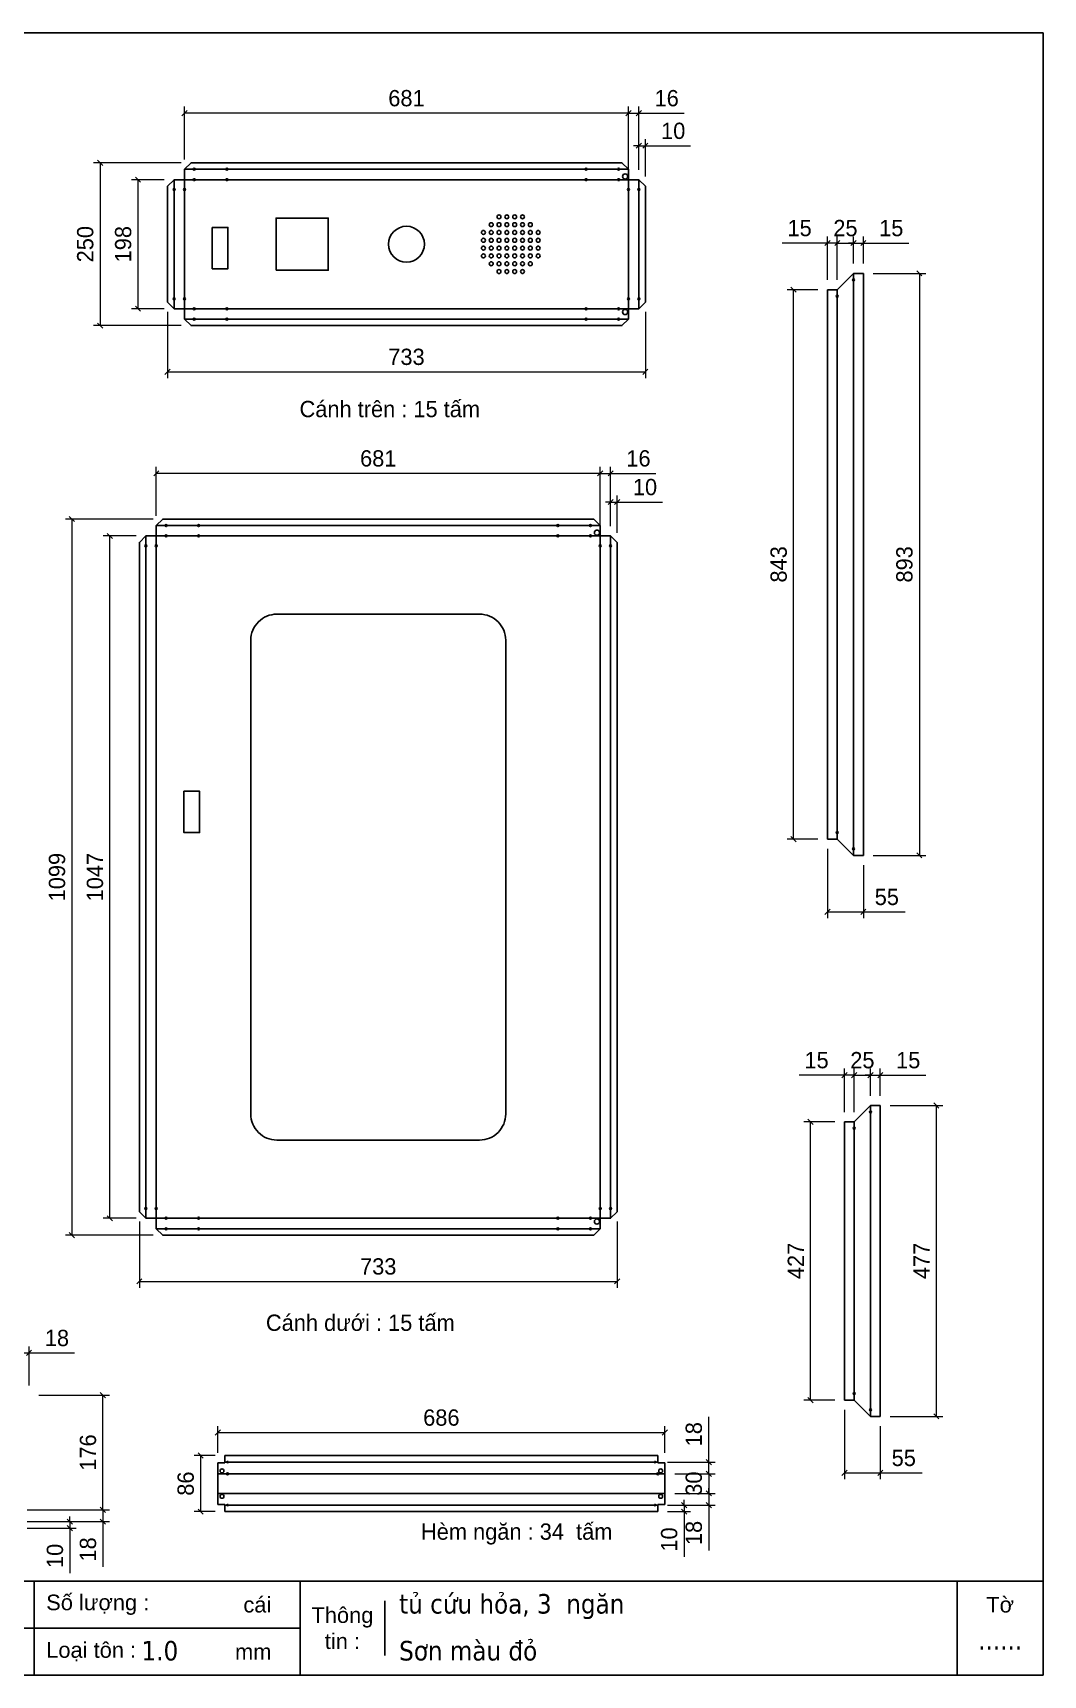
# Model space of a CAD drawing. Header units: millimetres. Extents: x 0 to 3564, y 0 to 2520.
# Drawn here: x 2014 to 3564, y 0 to 2520 of the extents above; entities that cross this region are included whole.
import ezdxf
from ezdxf.enums import TextEntityAlignment as Align

# ---------------------------------------------------------------- set-up
doc = ezdxf.new("R2010")
doc.units = ezdxf.units.MM
doc.layers.add('CNC', color=7, linetype='Continuous')
doc.layers.add('DIM', color=253, linetype='Continuous')
doc.styles.add('Arial', font='arial.ttf')
doc.styles.add('Tahoma (Input Text)', font='tahoma.ttf')
doc.dimstyles.new('Dim-25', dxfattribs={"dimtxt": 25, "dimasz": 8, "dimexe": 10, "dimexo": 15, "dimgap": 10, "dimtad": 1, "dimdec": 0, "dimtxsty": 'Standard', "dimblk": 'OBLIQUE', "dimcen": 10, "dimclrd": 5, "dimclre": 5, "dimclrt": 3, "dimazin": 3, "dimtfac": 1, "dimtdec": 0, "dimtmove": 0, "dimatfit": 3, "dimldrblk": 'OBLIQUE', "dimlwd": 9, "dimlwe": 9})

# ---------------------------------------------------------------- blocks, each defined once
blk = doc.blocks.new('khungtenAsean2')
at = {"color": 7}
for p, q in [((2970, -1980), (0, -1980)), ((1680, -1980), (1680, -2100)), ((2020, -1980), (2020, -2100)), ((2860, -1980), (2860, -2100)), ((2128.3, -2005), (2128.3, -2075)), ((2020, -2040), (0, -2040))]:
    blk.add_line(p, q, dxfattribs=at)
blk.add_lwpolyline([(0, 0), (2970, 0), (2970, -2100), (0, -2100)], close=True, dxfattribs=at)
at = {"color": 2, "char_height": 20, "style": 'Arial'}
for s, insert, width, attachment_point in [('  Số lượng :', (1680, -2010), 917.634, 4), ('cái', (1947.6, -2010), 917.634, 4), ('Thông\\Ptin :', (2074.2, -2040), 108.311, 5), ('Tờ', (2915, -2010), 110, 5), ('  Loại tôn :', (1680, -2070), 917.634, 4), ('mm', (1936.9, -2070), 917.634, 4)]:
    blk.add_mtext(s, dxfattribs=dict(at, insert=insert, width=width, attachment_point=attachment_point))
at = {"color": 1, "style": 'Tahoma (Input Text)', "flags": 8}
for tag, p in [('#03', (506.6, -2019.3)), ('#01', (137.1, -2021.3)), ('#05', (1106.6, -2021.3)), ('#07', (1834.7, -2021.3)), ('#09', (2146.7, -2021.3)), ('#02', (98.5, -2081.3)), ('#04', (486.1, -2081.3)), ('#06', (1065.3, -2081.3)), ('#08', (1817.4, -2081.3)), ('#10', (2146.7, -2081.3))]:
    blk.add_attdef(tag, p, '', height=25, dxfattribs=at)
blk.add_attdef('#11', text='', height=25, dxfattribs=at).set_placement((2915, -2067.3), align=Align.CENTER)
blk = doc.blocks.new('*D21')
at = {"color": 0, "linetype": 'ByBlock', "lineweight": -2}
for p, q in [((2181.5, 608.2), (2173.5, 600.2)), ((2906.5, 600.2), (2914.5, 608.2))]:
    blk.add_line(p, q, dxfattribs=at)
at = {"layer": 'Defpoints', "color": 0, "transparency": 16777216}
for p in [(2177.5, 711), (2910.5, 711), (2910.5, 604.2)]:
    blk.add_point(p, dxfattribs=at)
at = {"layer": 'DIM', "color": 5, "lineweight": 9, "transparency": 16777216}
for p, q in [((2177.5, 696), (2177.5, 594.2)), ((2910.5, 696), (2910.5, 594.2)), ((2177.5, 604.2), (2910.5, 604.2))]:
    blk.add_line(p, q, dxfattribs=at)
at = {"layer": 'DIM', "color": 3, "transparency": 16777216, "insert": (2544, 627), "char_height": 25, "attachment_point": 5}
blk.add_mtext('733', dxfattribs=at)
blk = doc.blocks.new('_Oblique')
at = {"color": 0, "linetype": 'ByBlock', "lineweight": -2}
blk.add_line((-0.5, -0.5), (0.5, 0.5), dxfattribs=at)
blk = doc.blocks.new('f3daunguoc')
at = {"layer": 'CNC', "color": 2, "lineweight": -3}
blk.add_circle((0, 0), 1.5, dxfattribs=at)
blk = doc.blocks.new('*D22')
at = {"color": 0, "linetype": 'ByBlock', "lineweight": -2}
for p, q in [((2896.5, 1796.1), (2904.5, 1804.1)), ((2914.5, 1804.1), (2906.5, 1796.1))]:
    blk.add_line(p, q, dxfattribs=at)
at = {"layer": 'Defpoints', "color": 0, "transparency": 16777216}
for p in [(2910.5, 1800.1), (2900.5, 1748), (2910.5, 1738)]:
    blk.add_point(p, dxfattribs=at)
at = {"layer": 'DIM', "color": 5, "lineweight": 9, "transparency": 16777216}
for p, q in [((2900.5, 1800.1), (2892.5, 1800.1)), ((2900.5, 1763), (2900.5, 1810.1)), ((2900.5, 1800.1), (2910.5, 1800.1)), ((2910.5, 1753), (2910.5, 1810.1)), ((2910.5, 1800.1), (2979.9, 1800.1))]:
    blk.add_line(p, q, dxfattribs=at)
at = {"layer": 'DIM', "color": 3, "transparency": 16777216, "insert": (2953.2, 1822.9), "char_height": 25, "attachment_point": 5}
blk.add_mtext('10', dxfattribs=at)
blk = doc.blocks.new('*D23')
at = {"color": 0, "linetype": 'ByBlock', "lineweight": -2}
for p, q in [((2880.5, 1840.1), (2888.5, 1848.1)), ((2904.5, 1848.1), (2896.5, 1840.1))]:
    blk.add_line(p, q, dxfattribs=at)
at = {"layer": 'Defpoints', "color": 0, "transparency": 16777216}
for p in [(2900.5, 1844.1), (2884.5, 1748), (2900.5, 1748)]:
    blk.add_point(p, dxfattribs=at)
at = {"layer": 'DIM', "color": 5, "lineweight": 9, "transparency": 16777216}
for p, q in [((2884.5, 1844.1), (2876.5, 1844.1)), ((2884.5, 1763), (2884.5, 1854.1)), ((2884.5, 1844.1), (2900.5, 1844.1)), ((2900.5, 1763), (2900.5, 1854.1)), ((2900.5, 1844.1), (2969.9, 1844.1))]:
    blk.add_line(p, q, dxfattribs=at)
at = {"layer": 'DIM', "color": 3, "transparency": 16777216, "insert": (2943.2, 1866.9), "char_height": 25, "attachment_point": 5}
blk.add_mtext('16', dxfattribs=at)
blk = doc.blocks.new('*D24')
at = {"color": 0, "linetype": 'ByBlock', "lineweight": -2}
for p, q in [((2207.5, 1848.1), (2199.5, 1840.1)), ((2880.5, 1840.1), (2888.5, 1848.1))]:
    blk.add_line(p, q, dxfattribs=at)
at = {"layer": 'Defpoints', "color": 0, "transparency": 16777216}
for p in [(2203.5, 1844.1), (2203.5, 1764), (2884.5, 1764)]:
    blk.add_point(p, dxfattribs=at)
at = {"layer": 'DIM', "color": 5, "lineweight": 9, "transparency": 16777216}
for p, q in [((2203.5, 1779), (2203.5, 1854.1)), ((2884.5, 1844.1), (2203.5, 1844.1)), ((2884.5, 1779), (2884.5, 1854.1))]:
    blk.add_line(p, q, dxfattribs=at)
at = {"layer": 'DIM', "color": 3, "transparency": 16777216, "insert": (2544, 1866.9), "char_height": 25, "attachment_point": 5}
blk.add_mtext('681', dxfattribs=at)
blk = doc.blocks.new('*D25')
at = {"color": 0, "linetype": 'ByBlock', "lineweight": -2}
for p, q in [((2078.1, 1770), (2070.1, 1778)), ((2070.1, 679), (2078.1, 671))]:
    blk.add_line(p, q, dxfattribs=at)
at = {"layer": 'Defpoints', "color": 0, "transparency": 16777216}
for p in [(2213.5, 1774), (2074.1, 675), (2213.5, 675)]:
    blk.add_point(p, dxfattribs=at)
at = {"layer": 'DIM', "color": 5, "lineweight": 9, "transparency": 16777216}
for p, q in [((2198.5, 1774), (2064.1, 1774)), ((2074.1, 1774), (2074.1, 675)), ((2198.5, 675), (2064.1, 675))]:
    blk.add_line(p, q, dxfattribs=at)
at = {"layer": 'DIM', "color": 3, "transparency": 16777216, "insert": (2051.3, 1224.5), "char_height": 25, "attachment_point": 5, "rotation": 90}
blk.add_mtext('1099', dxfattribs=at)
blk = doc.blocks.new('*D26')
at = {"color": 0, "linetype": 'ByBlock', "lineweight": -2}
for p, q in [((2136.2, 1744), (2128.2, 1752)), ((2128.2, 705), (2136.2, 697))]:
    blk.add_line(p, q, dxfattribs=at)
at = {"layer": 'Defpoints', "color": 0, "transparency": 16777216}
for p in [(2132.2, 1748), (2187.5, 1748), (2187.5, 701)]:
    blk.add_point(p, dxfattribs=at)
at = {"layer": 'DIM', "color": 5, "lineweight": 9, "transparency": 16777216}
for p, q in [((2172.5, 1748), (2122.2, 1748)), ((2132.2, 701), (2132.2, 1748)), ((2172.5, 701), (2122.2, 701))]:
    blk.add_line(p, q, dxfattribs=at)
at = {"layer": 'DIM', "color": 3, "transparency": 16777216, "insert": (2109.5, 1224.5), "char_height": 25, "attachment_point": 5, "rotation": 90}
blk.add_mtext('1047', dxfattribs=at)
blk = doc.blocks.new('*D33')
at = {"color": 0, "linetype": 'ByBlock', "lineweight": -2}
for p, q in [((3009.2, 264.9), (3017.2, 256.9)), ((3017.2, 246.9), (3009.2, 254.9))]:
    blk.add_line(p, q, dxfattribs=at)
at = {"layer": 'Defpoints', "color": 0, "transparency": 16777216}
for p in [(2972.8, 260.9), (2972.8, 250.9), (3013.2, 250.9)]:
    blk.add_point(p, dxfattribs=at)
at = {"layer": 'DIM', "color": 5, "lineweight": 9, "transparency": 16777216}
for p, q in [((2987.8, 260.9), (3023.2, 260.9)), ((3013.2, 260.9), (3013.2, 268.9)), ((3013.2, 260.9), (3013.2, 250.9)), ((2987.8, 250.9), (3023.2, 250.9)), ((3013.2, 250.9), (3013.2, 181.6))]:
    blk.add_line(p, q, dxfattribs=at)
at = {"layer": 'DIM', "color": 3, "transparency": 16777216, "insert": (2990.4, 208.2), "char_height": 25, "attachment_point": 5, "rotation": 90}
blk.add_mtext('10', dxfattribs=at)
blk = doc.blocks.new('*D34')
at = {"color": 0, "linetype": 'ByBlock', "lineweight": -2}
for p, q in [((3047, 330.9), (3055, 322.9)), ((3055, 304.9), (3047, 312.9))]:
    blk.add_line(p, q, dxfattribs=at)
at = {"layer": 'Defpoints', "color": 0, "transparency": 16777216}
for p in [(2972.8, 326.9), (2983.8, 308.9), (3051, 308.9)]:
    blk.add_point(p, dxfattribs=at)
at = {"layer": 'DIM', "color": 5, "lineweight": 9, "transparency": 16777216}
for p, q in [((3051, 326.9), (3051, 396.4)), ((2987.8, 326.9), (3061, 326.9)), ((2998.8, 308.9), (3061, 308.9)), ((3051, 308.9), (3051, 326.9)), ((3051, 308.9), (3051, 300.9))]:
    blk.add_line(p, q, dxfattribs=at)
at = {"layer": 'DIM', "color": 3, "transparency": 16777216, "insert": (3028.2, 369.7), "char_height": 25, "attachment_point": 5, "rotation": 90}
blk.add_mtext('18', dxfattribs=at)
blk = doc.blocks.new('*D35')
at = {"color": 0, "linetype": 'ByBlock', "lineweight": -2}
for p, q in [((3055, 304.9), (3047, 312.9)), ((3047, 282.9), (3055, 274.9))]:
    blk.add_line(p, q, dxfattribs=at)
at = {"layer": 'Defpoints', "color": 0, "transparency": 16777216}
for p in [(2983.8, 308.9), (2983.8, 278.9), (3051, 278.9)]:
    blk.add_point(p, dxfattribs=at)
at = {"layer": 'DIM', "color": 5, "lineweight": 9, "transparency": 16777216}
for p, q in [((2998.8, 308.9), (3061, 308.9)), ((3051, 308.9), (3051, 278.9)), ((2998.8, 278.9), (3061, 278.9))]:
    blk.add_line(p, q, dxfattribs=at)
at = {"layer": 'DIM', "color": 3, "transparency": 16777216, "insert": (3028.2, 293.9), "char_height": 25, "attachment_point": 5, "rotation": 90}
blk.add_mtext('30', dxfattribs=at)
blk = doc.blocks.new('*D36')
at = {"color": 0, "linetype": 'ByBlock', "lineweight": -2}
for p, q in [((3047, 282.9), (3055, 274.9)), ((3055, 256.9), (3047, 264.9))]:
    blk.add_line(p, q, dxfattribs=at)
at = {"layer": 'Defpoints', "color": 0, "transparency": 16777216}
for p in [(2983.8, 278.9), (2972.8, 260.9), (3051, 260.9)]:
    blk.add_point(p, dxfattribs=at)
at = {"layer": 'DIM', "color": 5, "lineweight": 9, "transparency": 16777216}
for p, q in [((2998.8, 278.9), (3061, 278.9)), ((3051, 278.9), (3051, 286.9)), ((3051, 278.9), (3051, 260.9)), ((2987.8, 260.9), (3061, 260.9)), ((3051, 260.9), (3051, 191.4))]:
    blk.add_line(p, q, dxfattribs=at)
at = {"layer": 'DIM', "color": 3, "transparency": 16777216, "insert": (3028.2, 218.2), "char_height": 25, "attachment_point": 5, "rotation": 90}
blk.add_mtext('18', dxfattribs=at)
blk = doc.blocks.new('*D37')
at = {"color": 0, "linetype": 'ByBlock', "lineweight": -2}
for p, q in [((2301.8, 376.3), (2293.8, 368.3)), ((2979.8, 368.3), (2987.8, 376.3))]:
    blk.add_line(p, q, dxfattribs=at)
at = {"layer": 'Defpoints', "color": 0, "transparency": 16777216}
for p in [(2983.8, 372.3), (2297.8, 325.9), (2983.8, 325.9)]:
    blk.add_point(p, dxfattribs=at)
at = {"layer": 'DIM', "color": 5, "lineweight": 9, "transparency": 16777216}
for p, q in [((2297.8, 340.9), (2297.8, 382.3)), ((2983.8, 340.9), (2983.8, 382.3)), ((2297.8, 372.3), (2983.8, 372.3))]:
    blk.add_line(p, q, dxfattribs=at)
at = {"layer": 'DIM', "color": 3, "transparency": 16777216, "insert": (2640.8, 395.1), "char_height": 25, "attachment_point": 5}
blk.add_mtext('686', dxfattribs=at)
blk = doc.blocks.new('*D38')
at = {"color": 0, "linetype": 'ByBlock', "lineweight": -2}
for p, q in [((2275.5, 332.9), (2267.5, 340.9)), ((2267.5, 254.9), (2275.5, 246.9))]:
    blk.add_line(p, q, dxfattribs=at)
at = {"layer": 'Defpoints', "color": 0, "transparency": 16777216}
for p in [(2308.8, 336.9), (2271.5, 250.9), (2308.8, 250.9)]:
    blk.add_point(p, dxfattribs=at)
at = {"layer": 'DIM', "color": 5, "lineweight": 9, "transparency": 16777216}
for p, q in [((2293.8, 336.9), (2261.5, 336.9)), ((2271.5, 336.9), (2271.5, 250.9)), ((2293.8, 250.9), (2261.5, 250.9))]:
    blk.add_line(p, q, dxfattribs=at)
at = {"layer": 'DIM', "color": 3, "transparency": 16777216, "insert": (2248.7, 293.9), "char_height": 25, "attachment_point": 5, "rotation": 90}
blk.add_mtext('86', dxfattribs=at)
blk = doc.blocks.new('*D39')
at = {"color": 0, "linetype": 'ByBlock', "lineweight": -2}
for p, q in [((1986.3, 490.5), (1994.3, 498.5)), ((2012.3, 498.5), (2004.3, 490.5))]:
    blk.add_line(p, q, dxfattribs=at)
at = {"layer": 'Defpoints', "color": 0, "transparency": 16777216}
for p in [(2008.3, 494.5), (1990.3, 447.6), (2008.3, 429.6)]:
    blk.add_point(p, dxfattribs=at)
at = {"layer": 'DIM', "color": 5, "lineweight": 9, "transparency": 16777216}
for p, q in [((1990.3, 462.6), (1990.3, 504.5)), ((2008.3, 444.6), (2008.3, 504.5)), ((1990.3, 494.5), (1982.3, 494.5)), ((1990.3, 494.5), (2008.3, 494.5)), ((2008.3, 494.5), (2077.8, 494.5))]:
    blk.add_line(p, q, dxfattribs=at)
at = {"layer": 'DIM', "color": 3, "transparency": 16777216, "insert": (2051.1, 517.2), "char_height": 25, "attachment_point": 5}
blk.add_mtext('18', dxfattribs=at)
blk = doc.blocks.new('*D42')
at = {"color": 0, "linetype": 'ByBlock', "lineweight": -2}
for p, q in [((2066.8, 239.6), (2074.8, 231.6)), ((2074.8, 221.6), (2066.8, 229.6))]:
    blk.add_line(p, q, dxfattribs=at)
at = {"layer": 'Defpoints', "color": 0, "ltscale": 3, "transparency": 16777216}
for p in [(1990.3, 235.6), (2070.8, 235.6), (1990.3, 225.6)]:
    blk.add_point(p, dxfattribs=at)
at = {"layer": 'DIM', "color": 5, "lineweight": 9, "ltscale": 3, "transparency": 16777216}
for p, q in [((2005.3, 235.6), (2080.8, 235.6)), ((2070.8, 235.6), (2070.8, 243.6)), ((2070.8, 235.6), (2070.8, 225.6)), ((2005.3, 225.6), (2080.8, 225.6)), ((2070.8, 225.6), (2070.8, 156.3))]:
    blk.add_line(p, q, dxfattribs=at)
at = {"layer": 'DIM', "color": 3, "ltscale": 3, "transparency": 16777216, "insert": (2048.1, 183), "char_height": 25, "attachment_point": 5, "rotation": 90}
blk.add_mtext('10', dxfattribs=at)
blk = doc.blocks.new('*D43')
at = {"color": 0, "linetype": 'ByBlock', "lineweight": -2}
for p, q in [((2117.6, 257.6), (2125.6, 249.6)), ((2125.6, 231.6), (2117.6, 239.6))]:
    blk.add_line(p, q, dxfattribs=at)
at = {"layer": 'Defpoints', "color": 0, "ltscale": 3, "transparency": 16777216}
for p in [(1990.3, 253.6), (2121.6, 253.6), (1990.3, 235.6)]:
    blk.add_point(p, dxfattribs=at)
at = {"layer": 'DIM', "color": 5, "lineweight": 9, "ltscale": 3, "transparency": 16777216}
for p, q in [((2005.3, 253.6), (2131.6, 253.6)), ((2121.6, 253.6), (2121.6, 261.6)), ((2121.6, 253.6), (2121.6, 235.6)), ((2005.3, 235.6), (2131.6, 235.6)), ((2121.6, 235.6), (2121.6, 166.1))]:
    blk.add_line(p, q, dxfattribs=at)
at = {"layer": 'DIM', "color": 3, "ltscale": 3, "transparency": 16777216, "insert": (2098.8, 192.9), "char_height": 25, "attachment_point": 5, "rotation": 90}
blk.add_mtext('18', dxfattribs=at)
blk = doc.blocks.new('*D44')
at = {"color": 0, "linetype": 'ByBlock', "lineweight": -2}
for p, q in [((2125.6, 425.6), (2117.6, 433.6)), ((2117.6, 257.6), (2125.6, 249.6))]:
    blk.add_line(p, q, dxfattribs=at)
at = {"layer": 'Defpoints', "color": 0, "ltscale": 3, "transparency": 16777216}
for p in [(2008.3, 429.6), (2121.6, 429.6), (2008.3, 253.6)]:
    blk.add_point(p, dxfattribs=at)
at = {"layer": 'DIM', "color": 5, "lineweight": 9, "ltscale": 3, "transparency": 16777216}
for p, q in [((2023.3, 429.6), (2131.6, 429.6)), ((2121.6, 253.6), (2121.6, 429.6)), ((2023.3, 253.6), (2131.6, 253.6))]:
    blk.add_line(p, q, dxfattribs=at)
at = {"layer": 'DIM', "color": 3, "ltscale": 3, "transparency": 16777216, "insert": (2098.8, 341.6), "char_height": 25, "attachment_point": 5, "rotation": 90}
blk.add_mtext('176', dxfattribs=at)
blk = doc.blocks.new('*D47')
at = {"color": 0, "linetype": 'ByBlock', "lineweight": -2}
for p, q in [((2224.8, 2003.9), (2216.8, 1995.9)), ((2949.8, 1995.9), (2957.8, 2003.9))]:
    blk.add_line(p, q, dxfattribs=at)
at = {"layer": 'Defpoints', "color": 0, "transparency": 16777216}
for p in [(2220.8, 2106.7), (2953.8, 2106.7), (2953.8, 1999.9)]:
    blk.add_point(p, dxfattribs=at)
at = {"layer": 'DIM', "color": 5, "lineweight": 9, "transparency": 16777216}
for p, q in [((2220.8, 2091.7), (2220.8, 1989.9)), ((2953.8, 2091.7), (2953.8, 1989.9)), ((2220.8, 1999.9), (2953.8, 1999.9))]:
    blk.add_line(p, q, dxfattribs=at)
at = {"layer": 'DIM', "color": 3, "transparency": 16777216, "insert": (2587.3, 2022.7), "char_height": 25, "attachment_point": 5}
blk.add_mtext('733', dxfattribs=at)
blk = doc.blocks.new('*D48')
at = {"color": 0, "linetype": 'ByBlock', "lineweight": -2}
for p, q in [((2939.8, 2342.8), (2947.8, 2350.8)), ((2957.8, 2350.8), (2949.8, 2342.8))]:
    blk.add_line(p, q, dxfattribs=at)
at = {"layer": 'Defpoints', "color": 0, "transparency": 16777216}
for p in [(2953.8, 2346.8), (2943.8, 2294.7), (2953.8, 2284.7)]:
    blk.add_point(p, dxfattribs=at)
at = {"layer": 'DIM', "color": 5, "lineweight": 9, "transparency": 16777216}
for p, q in [((2943.8, 2346.8), (2935.8, 2346.8)), ((2943.8, 2309.7), (2943.8, 2356.8)), ((2943.8, 2346.8), (2953.8, 2346.8)), ((2953.8, 2299.7), (2953.8, 2356.8)), ((2953.8, 2346.8), (3023.2, 2346.8))]:
    blk.add_line(p, q, dxfattribs=at)
at = {"layer": 'DIM', "color": 3, "transparency": 16777216, "insert": (2996.5, 2369.5), "char_height": 25, "attachment_point": 5}
blk.add_mtext('10', dxfattribs=at)
blk = doc.blocks.new('*D49')
at = {"color": 0, "linetype": 'ByBlock', "lineweight": -2}
for p, q in [((2923.8, 2392.8), (2931.8, 2400.8)), ((2947.8, 2400.8), (2939.8, 2392.8))]:
    blk.add_line(p, q, dxfattribs=at)
at = {"layer": 'Defpoints', "color": 0, "transparency": 16777216}
for p in [(2943.8, 2396.8), (2927.8, 2294.7), (2943.8, 2294.7)]:
    blk.add_point(p, dxfattribs=at)
at = {"layer": 'DIM', "color": 5, "lineweight": 9, "transparency": 16777216}
for p, q in [((2927.8, 2396.8), (2919.8, 2396.8)), ((2927.8, 2309.7), (2927.8, 2406.8)), ((2927.8, 2396.8), (2943.8, 2396.8)), ((2943.8, 2309.7), (2943.8, 2406.8)), ((2943.8, 2396.8), (3013.2, 2396.8))]:
    blk.add_line(p, q, dxfattribs=at)
at = {"layer": 'DIM', "color": 3, "transparency": 16777216, "insert": (2986.5, 2419.6), "char_height": 25, "attachment_point": 5}
blk.add_mtext('16', dxfattribs=at)
blk = doc.blocks.new('*D50')
at = {"color": 0, "linetype": 'ByBlock', "lineweight": -2}
for p, q in [((2250.8, 2400.8), (2242.8, 2392.8)), ((2923.8, 2392.8), (2931.8, 2400.8))]:
    blk.add_line(p, q, dxfattribs=at)
at = {"layer": 'Defpoints', "color": 0, "transparency": 16777216}
for p in [(2246.8, 2396.8), (2246.8, 2310.7), (2927.8, 2310.7)]:
    blk.add_point(p, dxfattribs=at)
at = {"layer": 'DIM', "color": 5, "lineweight": 9, "transparency": 16777216}
for p, q in [((2246.8, 2325.7), (2246.8, 2406.8)), ((2927.8, 2396.8), (2246.8, 2396.8)), ((2927.8, 2325.7), (2927.8, 2406.8))]:
    blk.add_line(p, q, dxfattribs=at)
at = {"layer": 'DIM', "color": 3, "transparency": 16777216, "insert": (2587.3, 2419.6), "char_height": 25, "attachment_point": 5}
blk.add_mtext('681', dxfattribs=at)
blk = doc.blocks.new('*D51')
at = {"color": 0, "linetype": 'ByBlock', "lineweight": -2}
for p, q in [((2121.4, 2316.7), (2113.4, 2324.7)), ((2113.4, 2074.7), (2121.4, 2066.7))]:
    blk.add_line(p, q, dxfattribs=at)
at = {"layer": 'Defpoints', "color": 0, "transparency": 16777216}
for p in [(2256.8, 2320.7), (2117.4, 2070.7), (2256.8, 2070.7)]:
    blk.add_point(p, dxfattribs=at)
at = {"layer": 'DIM', "color": 5, "lineweight": 9, "transparency": 16777216}
for p, q in [((2241.8, 2320.7), (2107.4, 2320.7)), ((2117.4, 2320.7), (2117.4, 2070.7)), ((2241.8, 2070.7), (2107.4, 2070.7))]:
    blk.add_line(p, q, dxfattribs=at)
at = {"layer": 'DIM', "color": 3, "transparency": 16777216, "insert": (2094.6, 2195.7), "char_height": 25, "attachment_point": 5, "rotation": 90}
blk.add_mtext('250', dxfattribs=at)
blk = doc.blocks.new('*D52')
at = {"color": 0, "linetype": 'ByBlock', "lineweight": -2}
for p, q in [((2179.5, 2290.7), (2171.5, 2298.7)), ((2171.5, 2100.7), (2179.5, 2092.7))]:
    blk.add_line(p, q, dxfattribs=at)
at = {"layer": 'Defpoints', "color": 0, "transparency": 16777216}
for p in [(2175.5, 2294.7), (2230.8, 2294.7), (2230.8, 2096.7)]:
    blk.add_point(p, dxfattribs=at)
at = {"layer": 'DIM', "color": 5, "lineweight": 9, "transparency": 16777216}
for p, q in [((2215.8, 2294.7), (2165.5, 2294.7)), ((2175.5, 2096.7), (2175.5, 2294.7)), ((2215.8, 2096.7), (2165.5, 2096.7))]:
    blk.add_line(p, q, dxfattribs=at)
at = {"layer": 'DIM', "color": 3, "transparency": 16777216, "insert": (2152.8, 2195.7), "char_height": 25, "attachment_point": 5, "rotation": 90}
blk.add_mtext('198', dxfattribs=at)
blk = doc.blocks.new('*D53')
at = {"color": 0, "linetype": 'ByBlock', "lineweight": -2}
for p, q in [((3295.2, 916.7), (3303.2, 924.7)), ((3318.2, 924.7), (3310.2, 916.7))]:
    blk.add_line(p, q, dxfattribs=at)
at = {"layer": 'Defpoints', "color": 0, "transparency": 16777216}
for p in [(3314.2, 920.7), (3299.2, 874.1), (3314.2, 874.1)]:
    blk.add_point(p, dxfattribs=at)
at = {"layer": 'DIM', "color": 5, "lineweight": 9, "transparency": 16777216}
for p, q in [((3299.2, 920.7), (3291.2, 920.7)), ((3299.2, 889.1), (3299.2, 930.7)), ((3299.2, 920.7), (3314.2, 920.7)), ((3314.2, 889.1), (3314.2, 930.7)), ((3314.2, 920.7), (3383.8, 920.7))]:
    blk.add_line(p, q, dxfattribs=at)
at = {"layer": 'DIM', "color": 3, "transparency": 16777216, "insert": (3357, 943.5), "char_height": 25, "attachment_point": 5}
blk.add_mtext('15', dxfattribs=at)
blk = doc.blocks.new('*D54')
at = {"color": 0, "linetype": 'ByBlock', "lineweight": -2}
for p, q in [((3278.2, 924.7), (3270.2, 916.7)), ((3295.2, 916.7), (3303.2, 924.7))]:
    blk.add_line(p, q, dxfattribs=at)
at = {"layer": 'Defpoints', "color": 0, "transparency": 16777216}
for p in [(3299.2, 920.7), (3299.2, 874.1), (3274.2, 849.1)]:
    blk.add_point(p, dxfattribs=at)
at = {"layer": 'DIM', "color": 5, "lineweight": 9, "transparency": 16777216}
for p, q in [((3274.2, 864.1), (3274.2, 930.7)), ((3274.2, 920.7), (3299.2, 920.7)), ((3299.2, 889.1), (3299.2, 930.7))]:
    blk.add_line(p, q, dxfattribs=at)
at = {"layer": 'DIM', "color": 3, "transparency": 16777216, "insert": (3286.7, 943.5), "char_height": 25, "attachment_point": 5}
blk.add_mtext('25', dxfattribs=at)
blk = doc.blocks.new('*D55')
at = {"color": 0, "linetype": 'ByBlock', "lineweight": -2}
for p, q in [((3255.2, 916.7), (3263.2, 924.7)), ((3278.2, 924.7), (3270.2, 916.7))]:
    blk.add_line(p, q, dxfattribs=at)
at = {"layer": 'Defpoints', "color": 0, "transparency": 16777216}
for p in [(3259.2, 920.7), (3259.2, 849.1), (3274.2, 849.1)]:
    blk.add_point(p, dxfattribs=at)
at = {"layer": 'DIM', "color": 5, "lineweight": 9, "transparency": 16777216}
for p, q in [((3259.2, 920.7), (3189.5, 920.7)), ((3259.2, 864.1), (3259.2, 930.7)), ((3274.2, 920.7), (3259.2, 920.7)), ((3274.2, 864.1), (3274.2, 930.7)), ((3274.2, 920.7), (3282.2, 920.7))]:
    blk.add_line(p, q, dxfattribs=at)
at = {"layer": 'DIM', "color": 3, "transparency": 16777216, "insert": (3216.4, 943.5), "char_height": 25, "attachment_point": 5}
blk.add_mtext('15', dxfattribs=at)
blk = doc.blocks.new('*D56')
at = {"color": 0, "linetype": 'ByBlock', "lineweight": -2}
for p, q in [((3404.1, 870.1), (3396.1, 878.1)), ((3396.1, 401.1), (3404.1, 393.1))]:
    blk.add_line(p, q, dxfattribs=at)
at = {"layer": 'Defpoints', "color": 0, "transparency": 16777216}
for p in [(3314.2, 874.1), (3314.2, 397.1), (3400.1, 397.1)]:
    blk.add_point(p, dxfattribs=at)
at = {"layer": 'DIM', "color": 5, "lineweight": 9, "transparency": 16777216}
for p, q in [((3329.2, 874.1), (3410.1, 874.1)), ((3400.1, 874.1), (3400.1, 397.1)), ((3329.2, 397.1), (3410.1, 397.1))]:
    blk.add_line(p, q, dxfattribs=at)
at = {"layer": 'DIM', "color": 3, "transparency": 16777216, "insert": (3377.6, 635.6), "char_height": 25, "attachment_point": 5, "rotation": 90}
blk.add_mtext('477', dxfattribs=at)
blk = doc.blocks.new('*D57')
at = {"color": 0, "linetype": 'ByBlock', "lineweight": -2}
for p, q in [((3263.2, 314.5), (3255.2, 306.5)), ((3310.2, 306.5), (3318.2, 314.5))]:
    blk.add_line(p, q, dxfattribs=at)
at = {"layer": 'Defpoints', "color": 0, "transparency": 16777216}
for p in [(3259.2, 422.1), (3314.2, 397.1), (3314.2, 310.5)]:
    blk.add_point(p, dxfattribs=at)
at = {"layer": 'DIM', "color": 5, "lineweight": 9, "transparency": 16777216}
for p, q in [((3259.2, 407.1), (3259.2, 300.5)), ((3314.2, 382.1), (3314.2, 300.5)), ((3259.2, 310.5), (3314.2, 310.5)), ((3314.2, 310.5), (3378.2, 310.5))]:
    blk.add_line(p, q, dxfattribs=at)
at = {"layer": 'DIM', "color": 3, "transparency": 16777216, "insert": (3350.2, 333.2), "char_height": 25, "attachment_point": 5}
blk.add_mtext('55', dxfattribs=at)
blk = doc.blocks.new('*D58')
at = {"color": 0, "linetype": 'ByBlock', "lineweight": -2}
for p, q in [((3211.1, 845.1), (3203.1, 853.1)), ((3203.1, 426.1), (3211.1, 418.1))]:
    blk.add_line(p, q, dxfattribs=at)
at = {"layer": 'Defpoints', "color": 0, "transparency": 16777216}
for p in [(3207.1, 849.1), (3259.2, 849.1), (3259.2, 422.1)]:
    blk.add_point(p, dxfattribs=at)
at = {"layer": 'DIM', "color": 5, "lineweight": 9, "transparency": 16777216}
for p, q in [((3244.2, 849.1), (3197.1, 849.1)), ((3207.1, 422.1), (3207.1, 849.1)), ((3244.2, 422.1), (3197.1, 422.1))]:
    blk.add_line(p, q, dxfattribs=at)
at = {"layer": 'DIM', "color": 3, "transparency": 16777216, "insert": (3184.6, 635.6), "char_height": 25, "attachment_point": 5, "rotation": 90}
blk.add_mtext('427', dxfattribs=at)
blk = doc.blocks.new('*D59')
at = {"color": 0, "linetype": 'ByBlock', "lineweight": -2}
for p, q in [((3269.2, 2193.5), (3277.2, 2201.5)), ((3292.2, 2201.5), (3284.2, 2193.5))]:
    blk.add_line(p, q, dxfattribs=at)
at = {"layer": 'Defpoints', "color": 0, "transparency": 16777216}
for p in [(3288.2, 2197.5), (3273.2, 2150.9), (3288.2, 2150.9)]:
    blk.add_point(p, dxfattribs=at)
at = {"layer": 'DIM', "color": 5, "lineweight": 9, "transparency": 16777216}
for p, q in [((3273.2, 2197.5), (3265.2, 2197.5)), ((3273.2, 2165.9), (3273.2, 2207.5)), ((3273.2, 2197.5), (3288.2, 2197.5)), ((3288.2, 2165.9), (3288.2, 2207.5)), ((3288.2, 2197.5), (3357.8, 2197.5))]:
    blk.add_line(p, q, dxfattribs=at)
at = {"layer": 'DIM', "color": 3, "transparency": 16777216, "insert": (3331, 2220.3), "char_height": 25, "attachment_point": 5}
blk.add_mtext('15', dxfattribs=at)
blk = doc.blocks.new('*D60')
at = {"color": 0, "linetype": 'ByBlock', "lineweight": -2}
for p, q in [((3252.2, 2201.5), (3244.2, 2193.5)), ((3269.2, 2193.5), (3277.2, 2201.5))]:
    blk.add_line(p, q, dxfattribs=at)
at = {"layer": 'Defpoints', "color": 0, "transparency": 16777216}
for p in [(3273.2, 2197.5), (3273.2, 2150.9), (3248.2, 2125.9)]:
    blk.add_point(p, dxfattribs=at)
at = {"layer": 'DIM', "color": 5, "lineweight": 9, "transparency": 16777216}
for p, q in [((3248.2, 2140.9), (3248.2, 2207.5)), ((3248.2, 2197.5), (3273.2, 2197.5)), ((3273.2, 2165.9), (3273.2, 2207.5))]:
    blk.add_line(p, q, dxfattribs=at)
at = {"layer": 'DIM', "color": 3, "transparency": 16777216, "insert": (3260.7, 2220.3), "char_height": 25, "attachment_point": 5}
blk.add_mtext('25', dxfattribs=at)
blk = doc.blocks.new('*D61')
at = {"color": 0, "linetype": 'ByBlock', "lineweight": -2}
for p, q in [((3229.2, 2193.5), (3237.2, 2201.5)), ((3252.2, 2201.5), (3244.2, 2193.5))]:
    blk.add_line(p, q, dxfattribs=at)
at = {"layer": 'Defpoints', "color": 0, "transparency": 16777216}
for p in [(3233.2, 2197.5), (3233.2, 2125.9), (3248.2, 2125.9)]:
    blk.add_point(p, dxfattribs=at)
at = {"layer": 'DIM', "color": 5, "lineweight": 9, "transparency": 16777216}
for p, q in [((3233.2, 2197.5), (3163.5, 2197.5)), ((3233.2, 2140.9), (3233.2, 2207.5)), ((3248.2, 2197.5), (3233.2, 2197.5)), ((3248.2, 2140.9), (3248.2, 2207.5)), ((3248.2, 2197.5), (3256.2, 2197.5))]:
    blk.add_line(p, q, dxfattribs=at)
at = {"layer": 'DIM', "color": 3, "transparency": 16777216, "insert": (3190.4, 2220.3), "char_height": 25, "attachment_point": 5}
blk.add_mtext('15', dxfattribs=at)
blk = doc.blocks.new('*D62')
at = {"color": 0, "linetype": 'ByBlock', "lineweight": -2}
for p, q in [((3378.1, 2146.9), (3370.1, 2154.9)), ((3370.1, 1261.9), (3378.1, 1253.9))]:
    blk.add_line(p, q, dxfattribs=at)
at = {"layer": 'Defpoints', "color": 0, "transparency": 16777216}
for p in [(3288.2, 2150.9), (3288.2, 1257.9), (3374.1, 1257.9)]:
    blk.add_point(p, dxfattribs=at)
at = {"layer": 'DIM', "color": 5, "lineweight": 9, "transparency": 16777216}
for p, q in [((3303.2, 2150.9), (3384.1, 2150.9)), ((3374.1, 2150.9), (3374.1, 1257.9)), ((3303.2, 1257.9), (3384.1, 1257.9))]:
    blk.add_line(p, q, dxfattribs=at)
at = {"layer": 'DIM', "color": 3, "transparency": 16777216, "insert": (3351.3, 1704.4), "char_height": 25, "attachment_point": 5, "rotation": 90}
blk.add_mtext('893', dxfattribs=at)
blk = doc.blocks.new('*D63')
at = {"color": 0, "linetype": 'ByBlock', "lineweight": -2}
for p, q in [((3237.2, 1175.3), (3229.2, 1167.3)), ((3284.2, 1167.3), (3292.2, 1175.3))]:
    blk.add_line(p, q, dxfattribs=at)
at = {"layer": 'Defpoints', "color": 0, "transparency": 16777216}
for p in [(3233.2, 1282.9), (3288.2, 1257.9), (3288.2, 1171.3)]:
    blk.add_point(p, dxfattribs=at)
at = {"layer": 'DIM', "color": 5, "lineweight": 9, "transparency": 16777216}
for p, q in [((3233.2, 1267.9), (3233.2, 1161.3)), ((3288.2, 1242.9), (3288.2, 1161.3)), ((3233.2, 1171.3), (3288.2, 1171.3)), ((3288.2, 1171.3), (3352.2, 1171.3))]:
    blk.add_line(p, q, dxfattribs=at)
at = {"layer": 'DIM', "color": 3, "transparency": 16777216, "insert": (3324.2, 1194), "char_height": 25, "attachment_point": 5}
blk.add_mtext('55', dxfattribs=at)
blk = doc.blocks.new('*D64')
at = {"color": 0, "linetype": 'ByBlock', "lineweight": -2}
for p, q in [((3185.1, 2121.9), (3177.1, 2129.9)), ((3177.1, 1286.9), (3185.1, 1278.9))]:
    blk.add_line(p, q, dxfattribs=at)
at = {"layer": 'Defpoints', "color": 0, "transparency": 16777216}
for p in [(3181.1, 2125.9), (3233.2, 2125.9), (3233.2, 1282.9)]:
    blk.add_point(p, dxfattribs=at)
at = {"layer": 'DIM', "color": 5, "lineweight": 9, "transparency": 16777216}
for p, q in [((3218.2, 2125.9), (3171.1, 2125.9)), ((3181.1, 1282.9), (3181.1, 2125.9)), ((3218.2, 1282.9), (3171.1, 1282.9))]:
    blk.add_line(p, q, dxfattribs=at)
at = {"layer": 'DIM', "color": 3, "transparency": 16777216, "insert": (3158.4, 1704.4), "char_height": 25, "attachment_point": 5, "rotation": 90}
blk.add_mtext('843', dxfattribs=at)

msp = doc.modelspace()

# ---------------------------------------------------------------- linework, layer by layer
at = {"color": 7}
for p, q in [((3273.2, 2150.9), (3248.2, 2125.9)), ((3288.2, 2150.9), (3273.2, 2150.9)), ((3248.2, 2125.9), (3233.2, 2125.9)), ((3248.2, 1282.9), (3233.2, 1282.9)), ((3248.2, 1282.9), (3273.2, 1257.9)), ((3288.2, 1257.9), (3273.2, 1257.9)), ((3299.2, 874.1), (3274.2, 849.1)), ((3314.2, 874.1), (3299.2, 874.1)), ((3274.2, 849.1), (3259.2, 849.1)), ((3274.2, 422.1), (3259.2, 422.1)), ((3274.2, 422.1), (3299.2, 397.1)), ((3314.2, 397.1), (3299.2, 397.1)), ((2972.8, 336.9), (2308.8, 336.9)), ((2308.8, 336.9), (2308.8, 325.9)), ((2972.8, 336.9), (2972.8, 325.9)), ((2308.8, 325.9), (2297.8, 325.9)), ((2972.8, 326.9), (2308.8, 326.9)), ((2972.8, 325.9), (2983.8, 325.9)), ((2308.8, 261.9), (2297.8, 261.9)), ((2308.8, 250.9), (2308.8, 261.9)), ((2972.8, 260.9), (2308.8, 260.9)), ((2972.8, 250.9), (2972.8, 261.9)), ((2972.8, 261.9), (2983.8, 261.9)), ((2972.8, 250.9), (2308.8, 250.9))]:
    msp.add_line(p, q, dxfattribs=at)
for points in [[(2953.8, 2284.7), (2953.8, 2106.7), (2943.8, 2096.7), (2927.8, 2096.7), (2927.8, 2080.7), (2917.8, 2070.7), (2256.8, 2070.7), (2246.8, 2080.7), (2246.8, 2096.7), (2230.8, 2096.7), (2220.8, 2106.7), (2220.8, 2284.7), (2230.8, 2294.7), (2246.8, 2294.7), (2246.8, 2310.7), (2256.8, 2320.7), (2917.8, 2320.7), (2927.8, 2310.7), (2927.8, 2294.7), (2943.8, 2294.7), (2953.8, 2284.7), (2953.8, 2204.7)], [(2230.8, 2096.7), (2230.8, 2294.7)], [(2246.8, 2310.7), (2927.8, 2310.7)], [(2927.8, 2284.7), (2927.8, 2096.7), (2246.8, 2096.7), (2246.8, 2294.7), (2927.8, 2294.7), (2927.8, 2204.7)], [(2943.8, 2294.7), (2943.8, 2204.7)], [(2943.8, 2284.7), (2943.8, 2096.7)], [(3273.2, 1257.9), (3273.2, 2150.9)], [(3288.2, 1257.9), (3288.2, 2150.9)], [(3233.2, 1282.9), (3233.2, 2125.9)], [(3248.2, 1282.9), (3248.2, 2125.9)], [(2927.8, 2080.7), (2246.8, 2080.7)], [(2910.5, 1738), (2910.5, 711), (2900.5, 701), (2884.5, 701), (2884.5, 685), (2874.5, 675), (2213.5, 675), (2203.5, 685), (2203.5, 701), (2187.5, 701), (2177.5, 711), (2177.5, 1738), (2187.5, 1748), (2203.5, 1748), (2203.5, 1764), (2213.5, 1774), (2874.5, 1774), (2884.5, 1764), (2884.5, 1748), (2900.5, 1748), (2910.5, 1738), (2910.5, 1658)], [(2203.5, 1764), (2884.5, 1764)], [(2187.5, 701), (2187.5, 1748)], [(2884.5, 1738), (2884.5, 701), (2203.5, 701), (2203.5, 1748), (2884.5, 1748), (2884.5, 1658)], [(2900.5, 1748), (2900.5, 1658)], [(2900.5, 1738), (2900.5, 701)], [(3299.2, 397.1), (3299.2, 874.1)], [(3314.2, 397.1), (3314.2, 874.1)], [(3259.2, 422.1), (3259.2, 849.1)], [(3274.2, 422.1), (3274.2, 849.1)], [(2884.5, 685), (2203.5, 685)], [(2308.8, 336.9), (2972.8, 336.9)], [(2297.8, 261.9), (2297.8, 325.9)], [(2983.8, 325.9), (2983.8, 261.9)], [(2972.8, 250.9), (2308.8, 250.9)]]:
    msp.add_lwpolyline(points, dxfattribs=at)
at = {"color": 2, "linetype": 'Continuous'}
for points in [[(2289.3, 2221.5), (2313.3, 2221.5), (2313.3, 2158), (2289.3, 2158)], [(2246, 1356.3), (2270, 1356.3), (2270, 1292.8), (2246, 1292.8)]]:
    msp.add_lwpolyline(points, close=True, dxfattribs=at)
at = {"color": 2}
msp.add_lwpolyline([(2387.3, 2155.7), (2467.3, 2155.7), (2467.3, 2235.7), (2387.3, 2235.7)], close=True, dxfattribs=at)
msp.add_lwpolyline([(2388.5, 821), (2699.5, 821, 0.414214), (2739.5, 861), (2739.5, 1588, 0.414214), (2699.5, 1628), (2388.5, 1628, 0.414214), (2348.5, 1588), (2348.5, 861, 0.414214)], format="xyb", close=True, dxfattribs=at)
at = {"color": 7}
msp.add_lwpolyline([(2297.8, 278.9), (2983.8, 278.9), (2983.8, 308.9), (2297.8, 308.9)], close=True, dxfattribs=at)
at = {"color": 2}
for centre, radius in [((2922.8, 2299.7), 4), ((2587.3, 2195.7), 27.5), ((2717.3, 2225.7), 3), ((2729.3, 2237.7), 3), ((2729.3, 2225.7), 3), ((2741.3, 2237.7), 3), ((2741.3, 2225.7), 3), ((2753.3, 2237.7), 3), ((2753.3, 2225.7), 3), ((2765.3, 2237.7), 3), ((2765.3, 2225.7), 3), ((2777.3, 2225.7), 3), ((2705.3, 2213.7), 3), ((2705.3, 2201.7), 3), ((2705.3, 2189.7), 3), ((2717.3, 2213.7), 3), ((2717.3, 2201.7), 3), ((2717.3, 2189.7), 3), ((2729.3, 2213.7), 3), ((2729.3, 2201.7), 3), ((2729.3, 2189.7), 3), ((2741.3, 2213.7), 3), ((2741.3, 2201.7), 3), ((2741.3, 2189.7), 3), ((2753.3, 2213.7), 3), ((2753.3, 2201.7), 3), ((2753.3, 2189.7), 3), ((2765.3, 2213.7), 3), ((2765.3, 2201.7), 3), ((2765.3, 2189.7), 3), ((2777.3, 2213.7), 3), ((2777.3, 2201.7), 3), ((2777.3, 2189.7), 3), ((2789.3, 2213.7), 3), ((2789.3, 2201.7), 3), ((2789.3, 2189.7), 3), ((2705.3, 2177.7), 3), ((2717.3, 2177.7), 3), ((2717.3, 2165.7), 3), ((2729.3, 2177.7), 3), ((2729.3, 2165.7), 3), ((2741.3, 2177.7), 3), ((2741.3, 2165.7), 3), ((2753.3, 2177.7), 3), ((2753.3, 2165.7), 3), ((2765.3, 2177.7), 3), ((2765.3, 2165.7), 3), ((2777.3, 2177.7), 3), ((2777.3, 2165.7), 3), ((2789.3, 2177.7), 3), ((2729.3, 2153.7), 3), ((2741.3, 2153.7), 3), ((2753.3, 2153.7), 3), ((2765.3, 2153.7), 3), ((3273.2, 2140.9), 1.5), ((3248.2, 2115.9), 1.5), ((2922.8, 2091.7), 4), ((2879.5, 1753), 4), ((3248.2, 1292.9), 1.5), ((3273.2, 1267.9), 1.5), ((3299.2, 864.1), 1.5), ((3274.2, 839.1), 1.5), ((2879.5, 696), 4), ((3274.2, 432.1), 1.5), ((3299.2, 407.1), 1.5), ((2312.9, 326.9), 1), ((2968.7, 326.9), 1), ((2312.9, 260.9), 1), ((2968.7, 260.9), 1)]:
    msp.add_circle(centre, radius, dxfattribs=at)
at = {"color": 7}
for centre in [(2304.3, 313.4), (2977.3, 313.4), (2304.3, 274.4), (2977.3, 274.4)]:
    msp.add_circle(centre, 3, dxfattribs=at)

# ---------------------------------------------------------------- block references
ref = msp.add_blockref('khungtenAsean2', (0, 2520), dxfattribs=dict(at, xscale=1.200000000011641, yscale=1.200000000011641, zscale=1.200000000011641))
ref.add_attrib('#11', '......', dxfattribs={"color": 1, "height": 30, "style": 'Tahoma (Input Text)'}).set_placement((3498, 39.2), align=Align.CENTER)
ref.add_attrib('#09', 'tủ cứu hỏa, 3  ngăn', (2576.1, 94.5), dxfattribs={"color": 1, "height": 30, "style": 'Tahoma (Input Text)'})
ref.add_attrib('#10', 'Sơn màu đỏ', (2576.1, 22.5), dxfattribs={"color": 1, "height": 30, "style": 'Tahoma (Input Text)'})
ref.add_attrib('#08', '1.0', (2180.9, 22.5), dxfattribs={"color": 1, "height": 30, "style": 'Tahoma (Input Text)'})
at = {"lineweight": -3, "xscale": -1}
for p, rotation in [((2261.8, 2310.7), 180), ((2261.8, 2294.7), 180), ((2311.8, 2310.7), 180), ((2311.8, 2294.7), 180), ((2230.8, 2279.7), 180), ((2246.8, 2279.7), 180), ((2218.5, 1764), 180), ((2268.5, 1764), 180), ((2218.5, 1748), 180), ((2268.5, 1748), 180), ((2187.5, 1733), 180), ((2203.5, 1733), 180), ((2312.8, 308.9), 270)]:
    msp.add_blockref('f3daunguoc', p, dxfattribs=dict(at, rotation=rotation))
at = {"lineweight": -3}
for p, rotation in [((2862.8, 2310.7), 180), ((2862.8, 2294.7), 180), ((2912.8, 2310.7), 180), ((2912.8, 2294.7), 180), ((2927.8, 2279.7), 180), ((2943.8, 2279.7), 180), ((2819.5, 1764), 180), ((2869.5, 1764), 180), ((2819.5, 1748), 180), ((2869.5, 1748), 180), ((2884.5, 1733), 180), ((2900.5, 1733), 180), ((2972.8, 308.9), 90)]:
    msp.add_blockref('f3daunguoc', p, dxfattribs=dict(at, rotation=rotation))
for p in [(2230.8, 2111.7), (2246.8, 2111.7), (2261.8, 2096.7), (2311.8, 2096.7), (2261.8, 2080.7), (2311.8, 2080.7), (2187.5, 716), (2203.5, 716), (2218.5, 701), (2218.5, 685), (2268.5, 701), (2268.5, 685)]:
    msp.add_blockref('f3daunguoc', p, dxfattribs=at)
at = {"lineweight": -3, "xscale": -1}
for p in [(2862.8, 2096.7), (2912.8, 2096.7), (2927.8, 2111.7), (2943.8, 2111.7), (2862.8, 2080.7), (2912.8, 2080.7), (2884.5, 716), (2900.5, 716), (2819.5, 701), (2819.5, 685), (2869.5, 701), (2869.5, 685)]:
    msp.add_blockref('f3daunguoc', p, dxfattribs=at)

# ---------------------------------------------------------------- texts
at = {"color": 2, "char_height": 25, "attachment_point": 5}
for s, insert, width in [('Cánh trên : 15 tấm', (2561.7, 1942.6), 775), ('Cánh dưới : 15 tấm', (2516.5, 540.6), 925), ('Hèm ngăn : 34  tấm ', (2756.4, 216.5), 775)]:
    msp.add_mtext(s, dxfattribs=dict(at, insert=insert, width=width))

# ---------------------------------------------------------------- dimensions: what is measured, and where the dimension line sits
at = {"layer": 'DIM', "color": 7}
for base, p1, p2, picture, middle in [((2246.8, 2396.8), (2927.8, 2310.7), (2246.8, 2310.7), '*D50', (2587.3, 2419.6)), ((2943.8, 2396.8), (2927.8, 2294.7), (2943.8, 2294.7), '*D49', (2986.5, 2419.6)), ((2953.8, 2346.8), (2943.8, 2294.7), (2953.8, 2284.7), '*D48', (2996.5, 2369.5)), ((3233.2, 2197.5), (3248.2, 2125.9), (3233.2, 2125.9), '*D61', (3190.4, 2220.3)), ((3288.2, 2197.5), (3273.2, 2150.9), (3288.2, 2150.9), '*D59', (3331, 2220.3)), ((2203.5, 1844.1), (2884.5, 1764), (2203.5, 1764), '*D24', (2544, 1866.9)), ((2900.5, 1844.1), (2884.5, 1748), (2900.5, 1748), '*D23', (2943.2, 1866.9)), ((2910.5, 1800.1), (2900.5, 1748), (2910.5, 1738), '*D22', (2953.2, 1822.9)), ((3288.2, 1171.3), (3233.2, 1282.9), (3288.2, 1257.9), '*D63', (3324.2, 1194)), ((3259.2, 920.7), (3274.2, 849.1), (3259.2, 849.1), '*D55', (3216.4, 943.5)), ((3314.2, 920.7), (3299.2, 874.1), (3314.2, 874.1), '*D53', (3357, 943.5)), ((2008.3, 494.5), (1990.3, 447.6), (2008.3, 429.6), '*D39', (2051.1, 517.2)), ((2983.8, 372.3), (2297.8, 325.9), (2983.8, 325.9), '*D37', (2640.8, 395.1)), ((3314.2, 310.5), (3259.2, 422.1), (3314.2, 397.1), '*D57', (3350.2, 333.2))]:
    dim = msp.add_linear_dim(base=base, p1=p1, p2=p2, dimstyle='Dim-25', dxfattribs=at)
    dim.commit()
    dim.dimension.update_dxf_attribs({"geometry": picture, "text_midpoint": middle})
for base, p1, p2, picture, middle in [((2117.4, 2070.7), (2256.8, 2320.7), (2256.8, 2070.7), '*D51', (2094.6, 2195.7)), ((2175.5, 2294.7), (2230.8, 2096.7), (2230.8, 2294.7), '*D52', (2152.8, 2195.7)), ((3374.1, 1257.9), (3288.2, 2150.9), (3288.2, 1257.9), '*D62', (3351.3, 1704.4)), ((3181.1, 2125.9), (3233.2, 1282.9), (3233.2, 2125.9), '*D64', (3158.4, 1704.4)), ((2074.1, 675), (2213.5, 1774), (2213.5, 675), '*D25', (2051.3, 1224.5)), ((2132.2, 1748), (2187.5, 701), (2187.5, 1748), '*D26', (2109.5, 1224.5)), ((3400.1, 397.1), (3314.2, 874.1), (3314.2, 397.1), '*D56', (3377.6, 635.6)), ((3207.1, 849.1), (3259.2, 422.1), (3259.2, 849.1), '*D58', (3184.6, 635.6)), ((2271.5, 250.9), (2308.8, 336.9), (2308.8, 250.9), '*D38', (2248.7, 293.9)), ((3051, 260.9), (2983.8, 278.9), (2972.8, 260.9), '*D36', (3028.2, 218.2)), ((3013.2, 250.9), (2972.8, 260.9), (2972.8, 250.9), '*D33', (2990.4, 208.2))]:
    dim = msp.add_linear_dim(base=base, p1=p1, p2=p2, angle=90, dimstyle='Dim-25', dxfattribs=at)
    dim.commit()
    dim.dimension.update_dxf_attribs({"geometry": picture, "text_midpoint": middle})
for base, p1, p2, picture, middle in [((3273.2, 2197.5), (3248.2, 2125.9), (3273.2, 2150.9), '*D60', (3260.7, 2197.5)), ((3299.2, 920.7), (3274.2, 849.1), (3299.2, 874.1), '*D54', (3286.7, 920.7))]:
    dim = msp.add_linear_dim(base=base, p1=p1, p2=p2, dimstyle='Dim-25', dxfattribs=at)
    dim.commit()
    dim.dimension.update_dxf_attribs({"geometry": picture, "text_midpoint": middle, "dimtype": 160})
at = {"layer": 'DIM', "color": 0}
for base, p1, p2, picture, middle in [((2953.8, 1999.9), (2220.8, 2106.7), (2953.8, 2106.7), '*D47', (2587.3, 2022.7)), ((2910.5, 604.2), (2177.5, 711), (2910.5, 711), '*D21', (2544, 627))]:
    dim = msp.add_linear_dim(base=base, p1=p1, p2=p2, dimstyle='Dim-25', dxfattribs=at)
    dim.commit()
    dim.dimension.update_dxf_attribs({"geometry": picture, "text_midpoint": middle})
at = {"layer": 'DIM', "ltscale": 3}
dim = msp.add_linear_dim(base=(2121.6, 429.6), p1=(2008.3, 253.6), p2=(2008.3, 429.6), angle=90, dimstyle='Dim-25', dxfattribs=at)
dim.commit()
dim.dimension.update_dxf_attribs({"geometry": '*D44', "text_midpoint": (2098.8, 341.6)})
at = {"layer": 'DIM', "color": 7}
for base, p1, p2, picture, middle in [((3051, 308.9), (2972.8, 326.9), (2983.8, 308.9), '*D34', (3051, 369.7)), ((3051, 278.9), (2983.8, 308.9), (2983.8, 278.9), '*D35', (3051, 293.9))]:
    dim = msp.add_linear_dim(base=base, p1=p1, p2=p2, angle=90, dimstyle='Dim-25', dxfattribs=at)
    dim.commit()
    dim.dimension.update_dxf_attribs({"geometry": picture, "text_midpoint": middle, "dimtype": 160})
at = {"layer": 'DIM', "ltscale": 3}
for base, p1, p2, picture, middle in [((2121.6, 253.6), (1990.3, 235.6), (1990.3, 253.6), '*D43', (2121.6, 192.9)), ((2070.8, 235.6), (1990.3, 225.6), (1990.3, 235.6), '*D42', (2070.8, 183))]:
    dim = msp.add_linear_dim(base=base, p1=p1, p2=p2, angle=90, dimstyle='Dim-25', dxfattribs=at)
    dim.commit()
    dim.dimension.update_dxf_attribs({"geometry": picture, "text_midpoint": middle, "dimtype": 160})

doc.saveas('drawing.dxf')
